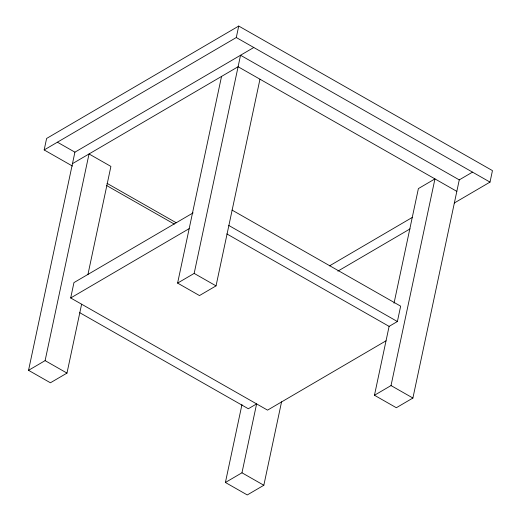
<?xml version="1.0" encoding="UTF-8"?>
<svg xmlns="http://www.w3.org/2000/svg" width="521" height="521" viewBox="0 0 521 521"><rect width="100%" height="100%" fill="white"/><g stroke="black" fill="none" stroke-linecap="round" stroke-linejoin="round"><path stroke-width="0.78" d="M72.458 166.069L44.168 149.95L46.603 138.469L238.729 26.05L492.456 170.614L490.014 182.103L454.253 203.027M81.621 304.205L66.981 373.095L50.413 382.785L28.544 370.32L74.913 152.171L253.786 47.502M28.544 370.32L45.106 360.63L89.032 153.962L110.908 166.42L87.893 274.691M386.022 340.812L267.547 410.138L70.687 297.973L73.949 282.603L193.128 212.868M259.972 79.199L216.039 285.873L199.478 295.563L177.602 283.098L221.536 76.431M44.168 149.95L236.287 37.532L238.729 26.05M177.602 283.098L194.164 273.408L240.539 55.252L459.268 179.882L472.514 172.132M281.574 401.795L263.834 485.259L247.273 494.95L225.404 482.485L241.959 404.589M225.404 482.485L241.965 472.794L256.606 403.905L248.328 408.751L79.693 312.665M459.268 179.882L412.899 398.037L396.338 407.728L374.462 395.263L389.102 326.374L397.386 321.529L400.656 306.159L232.021 210.074M394.026 303.229L418.389 188.595L434.957 178.898L391.024 385.573L374.462 395.263M72.471 163.653L238.097 66.74L456.826 191.363M70.687 297.973L189.162 228.647M329.5 265.873L412.222 217.465M337.862 271.135L410.079 228.875M236.287 37.532L490.014 182.103M228.752 225.443L397.386 321.529M226.824 233.909L389.102 326.374M57.414 142.2L74.913 152.171M107.046 183.353L176.196 222.747M106.408 185.417L174.301 224.102M194.164 273.408L216.039 285.873M391.024 385.573L412.899 398.037M45.106 360.63L66.981 373.095M241.965 472.794L263.834 485.259"/></g></svg>
